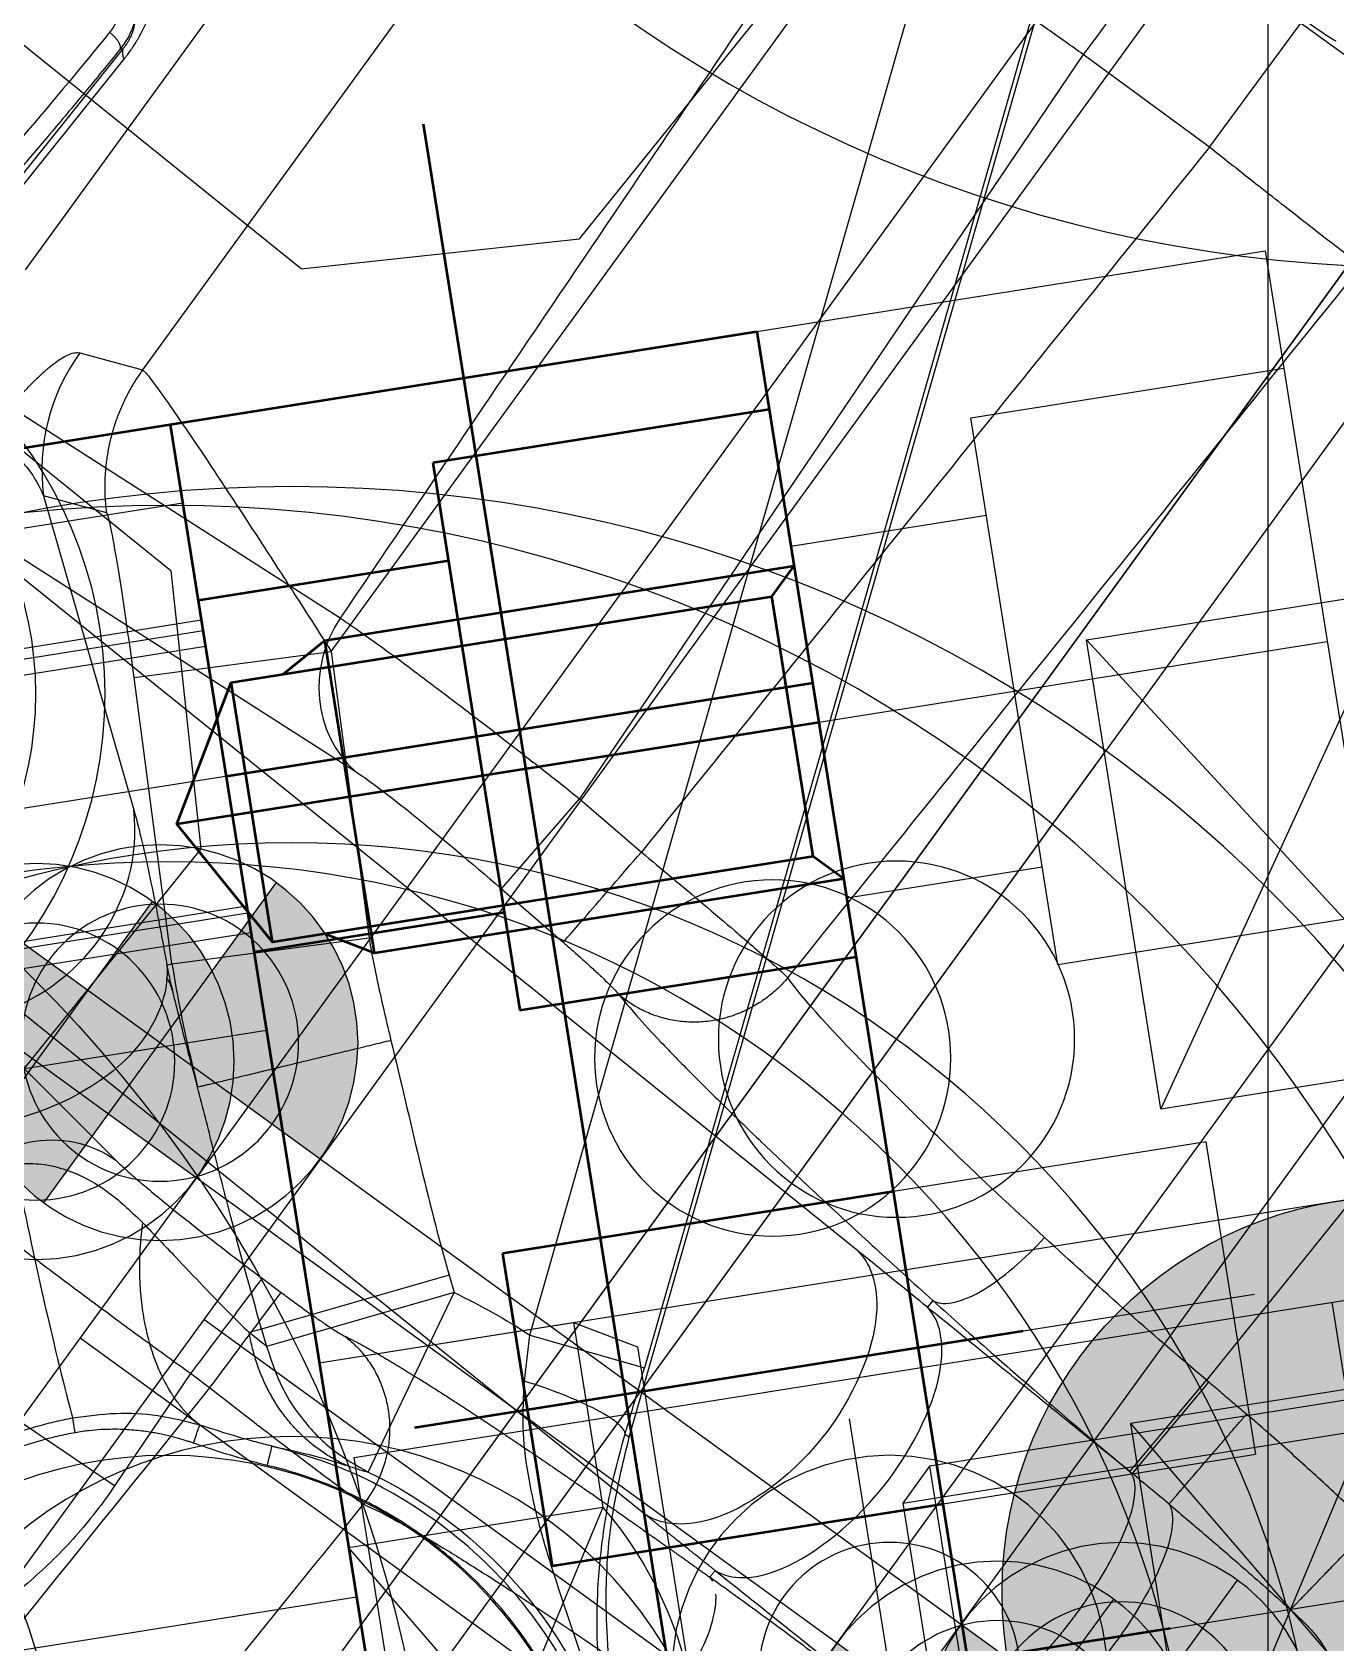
# Model space of a CAD drawing. Header units: millimetres. Extents: x 10462777 to 22643323, y 453826 to 1389191.
# Drawn here: x 11278707.53 to 11278740.46, y 585169.54 to 585210.23 of the extents above; entities that cross this region are included whole.
import ezdxf

# ---------------------------------------------------------------- set-up
doc = ezdxf.new("R2010")
doc.units = ezdxf.units.MM
doc.header["$LTSCALE"] = 200
doc.header["$MEASUREMENT"] = 0
for name, pattern in [('CENTER', [2, 1.25, -0.25, 0.25, -0.25]), ('HIDDEN', [3.75, 2.5, -1.25]), ('PHANTOM', [2.5, 1.25, -0.25, 0.25, -0.25, 0.25, -0.25])]:
    doc.linetypes.add(name, pattern=pattern)
doc.layers.get('0').update_dxf_attribs({"linetype": 'CONTINUOUS'})
for name, color, linetype in [('1', 1, 'CENTER'), ('5', 4, 'CONTINUOUS'), ('CDQ2A50-25DC-A93L', 7, 'CONTINUOUS'), ('CENTER', 1, 'CONTINUOUS'), ('CL', 3, 'CONTINUOUS'), ('DR1431-08-007-000', 7, 'CONTINUOUS'), ('DR1431-08-009-000', 7, 'CONTINUOUS'), ('DR1431-08-010-000', 7, 'CONTINUOUS'), ('DR1433-A-002-023-000', 7, 'CONTINUOUS'), ('DR1501-002-005-002', 7, 'CONTINUOUS'), ('HIDDEN', 7, 'HIDDEN'), ('HL', 2, 'HIDDEN'), ('THIN', 3, 'CONTINUOUS')]:
    doc.layers.add(name, color=color, linetype=linetype)
doc.layers.add('DR1431-08-005-000', color=7, linetype='CONTINUOUS', lineweight=50)
doc.layers.add('LAYOUT', color=8, linetype='CONTINUOUS', lineweight=25)

# ---------------------------------------------------------------- blocks, each defined once
blk = doc.blocks.new('A$C321A0869')
at = {"layer": '1', "color": 155, "linetype": 'Continuous'}
for p, q in [((161.9, 286.122), (175.728, 248.128)), ((176.447, 246.485), (162.021, 286.122)), ((150.657, 285.091), (150.657, 261.085)), ((158.694, 258.125), (158.694, 285.091)), ((172.896, 247.097), (159.067, 285.091)), ((146.772, 281.313), (146.772, 261.384)), ((149.123, 260.498), (150.657, 261.085)), ((155.051, 254.667), (158.694, 258.125)), ((158.694, 258.125), (163.717, 252.833)), ((152.037, 257.627), (150.503, 257.04)), ((150.503, 257.04), (157.009, 251.957)), ((160.074, 249.375), (155.051, 254.667)), ((160.074, 249.375), (163.717, 252.833)), ((159.993, 249.272), (160.074, 249.375)), ((172.896, 247.097), (175.728, 248.128)), ((170.361, 247.124), (167.327, 243.24)), ((170.361, 247.124), (170.721, 246.842)), ((170.721, 246.842), (167.686, 242.959)), ((171.63, 241.898), (170.721, 246.842)), ((167.327, 243.24), (167.126, 242.984)), ((167.327, 243.24), (167.686, 242.959)), ((413.318, 239.37), (422.315, 239.391)), ((414.752, 226.281), (413.318, 239.37)), ((422.508, 239.578), (413.512, 239.556)), ((422.459, 239.626), (422.508, 239.578)), ((165.057, 238.356), (164.788, 238.614)), ((410.507, 206.072), (410.507, 236.687)), ((410.542, 236.65), (411.976, 223.561)), ((401.949, 235.354), (400.532, 222.103)), ((401.949, 206.072), (401.949, 235.354)), ((394.103, 216.965), (393.474, 224.505)), ((437.615, 220.598), (414.992, 218.709)), ((437.789, 216.648), (437.615, 220.598)), ((411.98, 218.817), (411.907, 216.756)), ((411.98, 218.817), (414.992, 218.709)), ((414.992, 218.709), (414.919, 216.648)), ((400.528, 217.358), (400.549, 216.756)), ((397.516, 217.25), (394.103, 216.965)), ((397.537, 216.648), (397.516, 217.25)), ((437.789, 216.648), (441.803, 216.824)), ((410.717, 203.81), (410.5, 203.81)), ((413.488, 197.092), (410.474, 197.15)), ((410.476, 197.225), (413.489, 197.167)), ((413.489, 197.167), (413.488, 197.093)), ((442.569, 197.167), (413.489, 197.167))]:
    blk.add_line(p, q, dxfattribs=at)
at = {"layer": '1', "color": 155, "linetype": 'Continuous', "extrusion": (0, 0, -1)}
for radius, end in [(16.754, 87.079), (11.727, 127.5149)]:
    blk.add_arc((-173.75, 230.365), radius, 79.5826, end, dxfattribs=at)
at = {"layer": '1', "color": 155, "linetype": 'Continuous'}
for centre, major_axis, ratio, start_param, end_param in [((154.146, 260.498), (-1.799, 4.697), 0.998429, 1.205492, 1.963716), ((153.365, 248.498), (-3.097, -3.964), 0.9436, 1.570795, 2.984605), ((422.551, 236.564), (0.007, -3.018), 0.217539, 3.195232, 3.498458), ((414.988, 223.454), (3, 0.329), 0.940037, 1.546497, 2.987638), ((441.856, 216.827), (0.044, -1.009), 0.052289, 4.712976, 6.028614)]:
    blk.add_ellipse(centre, major_axis=major_axis, ratio=ratio, start_param=start_param, end_param=end_param, dxfattribs=at)
for points, degree, knots in [([(150.657, 261.085), (150.686, 261.083), (150.743, 261.079), (150.978, 261.013), (151.377, 260.886), (152.031, 260.66), (153.347, 260.185), (155.116, 259.519), (156.826, 258.858), (157.872, 258.449), (158.404, 258.24), (158.694, 258.125)], 3, [0, 0, 0, 0, 0.077097, 0.154732, 0.233077, 0.351193, 0.475205, 0.73083, 0.86431, 0.92586, 1, 1, 1, 1]), ([(155.051, 254.667), (154.344, 255.412), (153.266, 256.52), (152.277, 257.467), (152.059, 257.636), (152.037, 257.627)], 3, [0, 0, 0, 0, 0.5, 0.75, 1, 1, 1, 1]), ([(149.342, 253.002), (149.261, 253.227), (149.101, 253.672), (148.871, 254.438), (148.696, 255.144), (148.577, 255.961), (148.602, 256.519), (148.668, 256.899), (148.797, 257.136), (149.066, 257.406), (149.464, 257.449), (149.978, 257.322), (150.327, 257.134), (150.503, 257.04)], 3, [0, 0, 0, 0, 0.088282, 0.174016, 0.253238, 0.300152, 0.32023, 0.343686, 0.399767, 0.461906, 0.637167, 0.817571, 1, 1, 1, 1]), ([(163.717, 252.833), (163.762, 252.787), (163.903, 252.646), (164.217, 252.35), (164.806, 251.817), (165.333, 251.361), (165.688, 251.059)], 3, [0, 0, 0, 0, 0.125, 0.25, 0.5, 1, 1, 1, 1]), ([(160.173, 249.024), (160.54, 248.443), (160.705, 247.609), (160.356, 245.634), (159.752, 244.529), (159.038, 243.712)], 3, [0, 0, 0, 0, 0.464674, 0.464674, 1, 1, 1, 1]), ([(160.401, 248.913), (160.396, 248.917), (160.248, 249.046), (160.118, 249.16), (159.993, 249.272)], 3, [0, 0, 0, 0, 0.031387, 1, 1, 1, 1]), ([(160.074, 249.375), (160.381, 249.075), (161.141, 248.333), (161.949, 247.645), (162.43, 247.235)], 3, [0, 0, 0, 0, 0.404814, 1, 1, 1, 1]), ([(162.43, 247.235), (162.108, 247.496), (161.576, 247.927), (160.909, 248.48), (160.556, 248.779), (160.401, 248.913)], 3, [0, 0, 0, 0, 0.438524, 0.722428, 1, 1, 1, 1]), ([(176.317, 246.483), (176.22, 246.757), (176.028, 247.302), (175.828, 247.853), (175.728, 248.128)], 3, [0, 0, 0, 0, 0.5023, 1, 1, 1, 1]), ([(167.327, 243.24), (166.941, 243.544), (166.154, 244.163), (164.931, 245.157), (163.684, 246.189), (162.84, 246.893), (162.43, 247.235)], 3, [0, 0, 0, 0, 0.23103, 0.471256, 0.743564, 1, 1, 1, 1]), ([(173.474, 246.076), (173.377, 246.245), (173.184, 246.582), (172.992, 246.926), (172.896, 247.097)], 3, [0, 0, 0, 0, 0.501718, 1, 1, 1, 1]), ([(176.317, 246.483), (176.24, 246.595), (175.914, 246.637), (174.829, 246.481), (174.106, 246.29), (173.474, 246.076)], 3, [0, 0, 0, 0, 0.5, 0.5, 1, 1, 1, 1]), ([(180.891, 239.666), (180.598, 239.928), (180.042, 240.425), (179.083, 241.476), (178.129, 242.738), (177.272, 244.232), (176.711, 245.422), (176.443, 246.145), (176.317, 246.483)], 3, [0, 0, 0, 0, 0.178685, 0.339713, 0.613182, 0.790097, 0.901881, 1, 1, 1, 1]), ([(181.251, 239.823), (180.876, 240.138), (180.147, 240.751), (179.197, 241.766), (178.211, 243.017), (177.234, 244.563), (176.708, 245.847), (176.447, 246.485)], 3, [0, 0, 0, 0, 0.176679, 0.343462, 0.500349, 0.751437, 1, 1, 1, 1]), ([(180.891, 239.666), (180.201, 240.196), (178.846, 241.235), (177.096, 242.434), (175.793, 243.437), (174.905, 244.228), (174.115, 245.077), (173.684, 245.75), (173.474, 246.076)], 3, [0, 0, 0, 0, 0.271062, 0.532432, 0.660362, 0.776649, 0.891359, 1, 1, 1, 1]), ([(159.841, 242.956), (159.978, 243.067), (160.269, 243.303), (160.775, 243.544), (161.421, 243.73), (162.276, 243.794), (162.946, 243.702), (163.323, 243.65)], 3, [0, 0, 0, 0, 0.125876, 0.26756, 0.431245, 0.679946, 1, 1, 1, 1]), ([(163.323, 243.65), (163.718, 243.578), (164.446, 243.447), (165.49, 243.25), (166.399, 243.089), (166.897, 243.017), (167.126, 242.984)], 3, [0, 0, 0, 0, 0.297791, 0.549146, 0.79288, 1, 1, 1, 1]), ([(159.841, 242.956), (160.523, 242.314), (161.488, 241.438), (163.368, 239.79), (164.226, 239.066), (164.788, 238.614)], 3, [0, 0, 0, 0, 0.5, 0.5, 1, 1, 1, 1]), ([(167.686, 242.959), (167.992, 242.738), (168.566, 242.324), (169.573, 241.954), (170.597, 241.782), (171.294, 241.861), (171.63, 241.898)], 3, [0, 0, 0, 0, 0.265143, 0.497577, 0.757868, 1, 1, 1, 1]), ([(162.328, 231.99), (162.29, 231.676), (162.216, 231.049), (162.204, 230.1), (162.263, 229.155), (162.538, 227.286), (163.317, 225.159), (165.443, 222.044), (169.588, 218.906), (176.905, 218.364), (182.342, 222.005), (184.457, 225.791), (185.525, 229.507), (185.119, 234.553), (181.668, 239.345), (177.913, 241.284), (174.88, 241.93), (172.769, 241.937), (170.732, 241.546), (169.762, 241.182), (169.277, 241)], 3, [0, 0, 0, 0, 0.015776, 0.031543, 0.047309, 0.063075, 0.125873, 0.15798, 0.251061, 0.374968, 0.498875, 0.553833, 0.589053, 0.691361, 0.793668, 0.870126, 0.89669, 0.94831, 0.974178, 1, 1, 1, 1]), ([(169.277, 241), (169.628, 241.154), (170.337, 241.466), (170.845, 241.632), (171.102, 241.716)], 3, [0, 0, 0, 0, 0.49452, 1, 1, 1, 1]), ([(171.102, 241.716), (171.217, 241.754), (171.44, 241.827), (171.568, 241.875), (171.63, 241.898)], 3, [0, 0, 0, 0, 0.517858, 1, 1, 1, 1]), ([(169.277, 241), (169.146, 240.948), (168.874, 240.839), (168.279, 240.62), (167.81, 240.466), (167.487, 240.36)], 3, [0, 0, 0, 0, 0.22205, 0.462996, 1, 1, 1, 1]), ([(422.624, 240.102), (420.36, 240.114), (418.374, 240.171), (416.127, 240.325), (415.529, 240.404), (415.294, 240.491)], 3, [0, 0, 0, 0, 0.589975, 0.589975, 1, 1, 1, 1]), ([(167.487, 240.36), (167.151, 240.226), (166.484, 239.96), (165.57, 239.364), (165.05, 238.865), (164.788, 238.614)], 3, [0, 0, 0, 0, 0.335416, 0.665187, 1, 1, 1, 1]), ([(423.233, 239.779), (423.111, 239.736), (422.859, 239.646), (422.595, 239.633), (422.459, 239.626)], 3, [0, 0, 0, 0, 0.485547, 1, 1, 1, 1]), ([(437.615, 220.598), (437.592, 220.964), (437.545, 221.724), (437.477, 222.887), (437.413, 224.079), (437.362, 225.141), (437.319, 226.137), (437.288, 227.018), (437.272, 227.724), (437.272, 228.034), (437.273, 228.161)], 3, [0, 0, 0, 0, 0.111761, 0.232341, 0.361736, 0.499944, 0.605523, 0.749982, 0.896936, 1, 1, 1, 1]), ([(397.516, 217.25), (397.491, 217.733), (397.438, 218.762), (397.369, 220.345), (397.323, 221.6), (397.292, 222.731), (397.274, 223.611), (397.272, 224.371), (397.28, 224.683), (397.284, 224.823)], 3, [0, 0, 0, 0, 0.147311, 0.313901, 0.49975, 0.578989, 0.749855, 0.888125, 1, 1, 1, 1]), ([(397.284, 224.823), (398.084, 224.872), (398.906, 224.604), (400.113, 223.594), (400.49, 222.857), (400.532, 222.103)], 3, [0, 0, 0, 0, 0.5, 0.5, 1, 1, 1, 1]), ([(441.63, 220.774), (441.576, 220.772), (441.12, 220.752), (439.644, 220.687), (438.632, 220.642), (437.615, 220.598)], 3, [0, 0, 0, 0, 0.5, 0.5, 1, 1, 1, 1]), ([(400.528, 217.358), (400.488, 217.356), (400.146, 217.344), (399.038, 217.304), (398.279, 217.277), (397.516, 217.25)], 3, [0, 0, 0, 0, 0.5, 0.5, 1, 1, 1, 1]), ([(397.537, 216.648), (398.301, 216.675), (399.06, 216.702), (400.167, 216.742), (400.509, 216.754), (400.549, 216.756)], 3, [0, 0, 0, 0, 0.5, 0.5, 1, 1, 1, 1]), ([(397.686, 211.778), (397.68, 211.846), (397.667, 212.006), (397.644, 212.428), (397.622, 212.977), (397.594, 213.832), (397.564, 215.032), (397.546, 216.136), (397.537, 216.648)], 3, [0, 0, 0, 0, 0.106464, 0.2505, 0.399077, 0.500944, 0.768463, 1, 1, 1, 1]), ([(411.907, 216.756), (411.947, 216.754), (412.289, 216.742), (413.396, 216.702), (414.155, 216.675), (414.919, 216.648)], 3, [0, 0, 0, 0, 0.5, 0.5, 1, 1, 1, 1]), ([(414.919, 216.648), (414.914, 216.315), (414.903, 215.615), (414.88, 214.555), (414.857, 213.692), (414.834, 212.976), (414.812, 212.428), (414.789, 212.006), (414.776, 211.846), (414.77, 211.778)], 3, [0, 0, 0, 0, 0.150487, 0.317086, 0.49978, 0.601493, 0.749908, 0.893695, 1, 1, 1, 1]), ([(437.871, 211.778), (437.867, 211.861), (437.859, 212.049), (437.844, 212.616), (437.825, 213.614), (437.804, 215.042), (437.794, 216.145), (437.789, 216.648)], 3, [0, 0, 0, 0, 0.126899, 0.286306, 0.500624, 0.772475, 1, 1, 1, 1]), ([(400.698, 214.807), (400.827, 214.268), (401.03, 212.748), (401.167, 211.517), (401.302, 210.087), (401.435, 208.475), (401.571, 206.581), (401.642, 205.453), (401.644, 205.421)], 2, [0, 0, 0, 0.278702, 0.418053, 0.557404, 0.696755, 0.836106, 0.995364, 1, 1, 1]), ([(397.686, 211.778), (397.725, 211.64), (397.81, 211.29), (397.942, 210.565), (398.081, 209.62), (398.22, 208.494), (398.357, 207.204), (398.489, 205.767), (398.613, 204.231), (398.691, 203.15), (398.727, 202.613)], 3, [0, 0, 0, 0, 0.115247, 0.242292, 0.369963, 0.497456, 0.624523, 0.751811, 0.879371, 1, 1, 1, 1]), ([(413.729, 202.613), (413.879, 204.84), (414.053, 206.855), (414.414, 210.027), (414.599, 211.181), (414.77, 211.778)], 3, [0, 0, 0, 0, 0.5, 0.5, 1, 1, 1, 1]), ([(410.507, 206.072), (410.462, 205.671), (410.228, 205.158), (408.823, 204.205), (407.569, 203.81), (404.886, 203.81), (403.632, 204.206), (402.228, 205.158), (401.994, 205.671), (401.949, 206.072)], 3, [0, 0, 0, 0, 0.25, 0.25, 0.5, 0.5, 0.75, 0.75, 1, 1, 1, 1]), ([(410.5, 203.81), (410.502, 204.143), (410.506, 204.912), (410.506, 205.652), (410.507, 206.072)], 3, [0, 0, 0, 0, 0.432935, 1, 1, 1, 1]), ([(401.98, 197.225), (401.967, 197.811), (401.942, 198.966), (401.886, 200.658), (401.82, 202.276), (401.765, 203.303), (401.739, 203.81)], 3, [0, 0, 0, 0, 0.26076, 0.514336, 0.76076, 1, 1, 1, 1]), ([(401.956, 203.81), (402.001, 203.459), (402.234, 203.01), (403.636, 202.177), (404.889, 201.831), (407.567, 201.831), (408.82, 202.177), (410.222, 203.01), (410.455, 203.459), (410.5, 203.81)], 3, [0, 0, 0, 0, 0.25, 0.25, 0.5, 0.5, 0.75, 0.75, 1, 1, 1, 1]), ([(401.956, 203.81), (401.96, 203.117), (401.967, 201.679), (401.976, 199.477), (401.98, 197.963), (401.981, 197.221)], 3, [0, 0, 0, 0, 0.332217, 0.675766, 1, 1, 1, 1]), ([(410.474, 197.221), (410.477, 198.011), (410.481, 199.559), (410.489, 201.76), (410.496, 203.136), (410.5, 203.81)], 3, [0, 0, 0, 0, 0.347445, 0.680797, 1, 1, 1, 1]), ([(410.717, 203.81), (410.7, 203.481), (410.665, 202.832), (410.623, 201.93), (410.589, 201.121), (410.551, 200.103), (410.518, 199.06), (410.491, 197.999), (410.481, 197.48), (410.476, 197.225)], 3, [0, 0, 0, 0, 0.155836, 0.307398, 0.418147, 0.526375, 0.769316, 0.886196, 1, 1, 1, 1]), ([(410.717, 203.81), (410.743, 203.553), (411.061, 203.247), (412.233, 202.785), (413.04, 202.646), (413.729, 202.613)], 3, [0, 0, 0, 0, 0.5, 0.5, 1, 1, 1, 1]), ([(398.727, 202.613), (399.416, 202.646), (400.223, 202.785), (401.116, 203.137), (401.349, 203.279), (401.506, 203.423)], 3, [0, 0, 0, 0, 0.656412, 0.656412, 1, 1, 1, 1]), ([(401.981, 197.221), (402.005, 197.091), (402.151, 196.874), (402.634, 196.588), (403.191, 196.379), (403.881, 196.209), (404.654, 196.088), (405.321, 196.031), (405.847, 196.01), (406.228, 196.005), (406.609, 196.01), (407.135, 196.031), (407.803, 196.088), (408.575, 196.209), (409.265, 196.379), (409.822, 196.588), (410.305, 196.874), (410.45, 197.091), (410.474, 197.221), (410.474, 197.221)], 3, [0, 0, 0, 0, 0.108465, 0.17372, 0.238976, 0.304231, 0.369487, 0.434742, 0.46737, 0.499997, 0.532625, 0.565253, 0.630508, 0.695763, 0.761019, 0.826274, 0.89153, 0.999995, 1, 1, 1, 1]), ([(410.476, 197.225), (410.476, 197.217), (410.475, 197.2), (410.475, 197.175), (410.474, 197.158), (410.474, 197.15)], 3, [0, 0, 0, 0, 0.332845, 0.666423, 1, 1, 1, 1]), ([(410.455, 195.937), (410.343, 195.623), (409.839, 195.324), (408.296, 194.902), (407.264, 194.782), (405.192, 194.782), (404.16, 194.902), (402.617, 195.324), (402.113, 195.623), (402.001, 195.937)], 3, [0, 0, 0, 0, 0.25, 0.25, 0.5, 0.5, 0.75, 0.75, 1, 1, 1, 1]), ([(410.455, 195.937), (410.447, 195.58), (410.427, 194.76), (410.381, 193.43), (410.334, 192.433), (410.304, 191.899), (410.303, 191.875)], 3, [0, 0, 0, 0, 0.263693, 0.604709, 0.982428, 1, 1, 1, 1]), ([(410.303, 191.875), (410.298, 191.794), (410.286, 191.612), (410.259, 191.339), (410.218, 191.066), (410.165, 190.817), (410.097, 190.598), (410.013, 190.415), (409.913, 190.272), (409.796, 190.172), (409.671, 190.12), (409.582, 190.112), (409.541, 190.113)], 3, [0, 0, 0, 0, 0.081789, 0.183685, 0.285414, 0.387121, 0.489471, 0.592749, 0.697109, 0.802958, 0.910635, 1, 1, 1, 1])]:
    blk.add_open_spline(points, degree=degree, knots=knots, dxfattribs=at)
for points, weights in [([(150.657, 261.085), (150.659, 259.75), (151.165, 258.548), (152.037, 257.627)], [1.00000040806, 1.00017010855, 1.05327027137, 1.15930089651]), ([(165.688, 251.059), (163.855, 248.908), (162.526, 247.347), (162.43, 247.235)], [1.15917933791, 0.946940034672, 0.946940220698, 1.15917989599]), ([(167.487, 240.36), (165.974, 240.395), (164.384, 241.655), (163.323, 243.65)], [1.10190920764, 0.9633428553, 0.966083415594, 1.11013088852]), ([(171.102, 241.716), (169.667, 241.409), (168.242, 241.886), (167.126, 242.984)], [1.02241688204, 0.974119878274, 1.00386452305, 1.11165081637]), ([(422.459, 239.626), (422.552, 239.641), (422.618, 239.833), (422.624, 240.102)], [1.13767916336, 0.947972612677, 0.954311933208, 1.15669712495]), ([(400.698, 214.807), (400.736, 213.067), (399.481, 211.804), (397.686, 211.778)], [1.17683022819, 0.941056623078, 0.941056590602, 1.17683013077]), ([(414.77, 211.778), (412.975, 211.804), (411.72, 213.067), (411.758, 214.807)], [1.17683013248, 0.941056590107, 0.941056622505, 1.17683022968]), ([(410.455, 195.937), (410.621, 195.932), (411.823, 195.892), (413.455, 195.838)], [1.1591709259, 0.954689924205, 0.947225807743, 1.13677857652]), ([(410.303, 191.875), (410.678, 191.841), (411.782, 191.741), (413.196, 191.613)], [1.14770649688, 0.975302150135, 0.953821727208, 1.0832652281])]:
    blk.add_rational_spline(points, weights, degree=3, dxfattribs=at)
for points, degree in [([(148.633, 250.991), (148.615, 251.23), (148.581, 251.7), (148.538, 252.381), (148.502, 253.041), (148.472, 253.68), (148.449, 254.298), (148.432, 254.89), (148.423, 255.45), (148.419, 255.957), (148.421, 256.408), (148.428, 256.837), (148.44, 257.269), (148.459, 257.706), (148.484, 258.125), (148.517, 258.517), (148.556, 258.878), (148.601, 259.206), (148.653, 259.5), (148.712, 259.762), (148.778, 259.988), (148.851, 260.179), (148.932, 260.33), (149.022, 260.441), (149.089, 260.484), (149.123, 260.498)], 3), ([(157.009, 251.957), (157.169, 251.831), (157.537, 251.529), (158.223, 250.927), (159.042, 250.175), (159.663, 249.588), (159.993, 249.272)], 3), ([(165.688, 251.059), (167.278, 249.705), (168.778, 248.36), (170.361, 247.124)], 3), ([(159.993, 249.272), (160.057, 249.196), (160.118, 249.113), (160.173, 249.024)], 3), ([(160.511, 248.814), (160.31, 248.97), (160.17, 249.016)], 2), ([(176.317, 246.483), (176.447, 246.485)], 1), ([(167.686, 242.959), (167.567, 242.96), (167.373, 242.972), (167.126, 242.984)], 3), ([(162.825, 231.917), (162.751, 231.398), (162.678, 230.361), (162.79, 228.79), (163.123, 227.258), (163.67, 225.785), (164.419, 224.405), (165.356, 223.145), (166.462, 222.03), (167.715, 221.083), (169.089, 220.322), (170.556, 219.764), (172.088, 219.418), (173.654, 219.293), (175.221, 219.391), (176.759, 219.71), (178.236, 220.242), (179.623, 220.979), (180.892, 221.904), (182.017, 223), (182.976, 224.243), (183.749, 225.61), (184.321, 227.072), (184.68, 228.601), (184.82, 230.165), (184.737, 231.733), (184.433, 233.274), (183.914, 234.756), (183.19, 236.15), (182.277, 237.427), (181.192, 238.563), (179.957, 239.533), (178.598, 240.319), (177.141, 240.905), (175.616, 241.278), (174.052, 241.432), (172.485, 241.364), (170.938, 241.073), (169.952, 240.739), (169.468, 240.535)], 3), ([(169.468, 240.535), (169.38, 240.75), (169.281, 240.992), (169.277, 241)], 3), ([(169.468, 240.535), (169.295, 240.465), (168.928, 240.324), (168.314, 240.11), (167.863, 239.967), (167.626, 239.896)], 3), ([(167.626, 239.896), (167.568, 240.09), (167.502, 240.308), (167.487, 240.36)], 3), ([(422.459, 239.626), (421.971, 239.629), (421.024, 239.637), (419.67, 239.661), (418.439, 239.696), (417.359, 239.741), (416.442, 239.795), (415.694, 239.858), (415.144, 239.928), (414.81, 240.001), (414.673, 240.072), (414.682, 240.114), (414.703, 240.134)], 3), ([(422.315, 239.391), (422.413, 239.392), (422.608, 239.399), (422.892, 239.428), (423.178, 239.478), (423.475, 239.552), (423.774, 239.652), (424.067, 239.776), (424.349, 239.925), (424.529, 240.039), (424.617, 240.1)], 3), ([(423.183, 240.214), (423.095, 240.177), (422.914, 240.121), (422.722, 240.101), (422.624, 240.102)], 3), ([(167.626, 239.896), (167.599, 239.888), (167.54, 239.87), (167.444, 239.839), (167.34, 239.803), (167.227, 239.762), (167.105, 239.715), (166.975, 239.662), (166.836, 239.601), (166.687, 239.532), (166.526, 239.451), (166.355, 239.359), (166.172, 239.251), (165.975, 239.126), (165.766, 238.98), (165.544, 238.808), (165.308, 238.606), (165.141, 238.444), (165.057, 238.356)], 3), ([(423.233, 239.779), (423.216, 239.767), (423.179, 239.745), (423.122, 239.713), (423.062, 239.684), (422.998, 239.657), (422.928, 239.633), (422.852, 239.613), (422.769, 239.596), (422.684, 239.584), (422.598, 239.578), (422.538, 239.577), (422.508, 239.578)], 3), ([(164.788, 238.614), (164.732, 238.556), (164.623, 238.438), (164.462, 238.256), (164.305, 238.069), (164.151, 237.878), (164.001, 237.682), (163.856, 237.481), (163.714, 237.276), (163.623, 237.136), (163.577, 237.065)], 3), ([(165.057, 238.356), (165.003, 238.3), (164.897, 238.187), (164.742, 238.013), (164.591, 237.833), (164.443, 237.649), (164.299, 237.461), (164.159, 237.268), (164.024, 237.07), (163.936, 236.935), (163.893, 236.866)], 3), ([(437.273, 228.161), (429.766, 227.534), (422.259, 226.908), (414.752, 226.281)], 3), ([(414.752, 226.281), (414.765, 226.157), (414.789, 225.864), (414.825, 225.291), (414.859, 224.597), (414.89, 223.794), (414.919, 222.896), (414.944, 221.92), (414.965, 220.884), (414.981, 219.807), (414.989, 219.075), (414.992, 218.709)], 3), ([(394.103, 216.965), (393.567, 216.921), (392.499, 216.901), (390.908, 217.08), (389.353, 217.465), (387.852, 218.051), (386.425, 218.834), (385.094, 219.807), (383.88, 220.96), (382.802, 222.283), (382.193, 223.264), (381.915, 223.781)], 3), ([(411.976, 223.561), (412.014, 223.213), (412.057, 221.902), (412.017, 219.845), (411.98, 218.817)], 3), ([(400.532, 222.103), (400.522, 222.014), (400.506, 221.802), (400.487, 221.377), (400.475, 220.86), (400.471, 220.261), (400.474, 219.594), (400.485, 218.877), (400.502, 218.122), (400.518, 217.614), (400.528, 217.358)], 3), ([(397.537, 216.648), (392.915, 216.648), (388.292, 216.648), (383.669, 216.648)], 3), ([(400.549, 216.756), (400.554, 216.629), (400.564, 216.38), (400.583, 216.012), (400.604, 215.673), (400.627, 215.371), (400.651, 215.119), (400.675, 214.924), (400.69, 214.839), (400.698, 214.807)], 3), ([(411.907, 216.756), (411.902, 216.629), (411.892, 216.38), (411.873, 216.012), (411.852, 215.673), (411.829, 215.371), (411.805, 215.119), (411.781, 214.924), (411.766, 214.839), (411.758, 214.807)], 3), ([(437.789, 216.648), (430.165, 216.648), (422.542, 216.648), (414.919, 216.648)], 3), ([(411.758, 214.807), (411.715, 214.628), (411.629, 214.191), (411.494, 213.291), (411.357, 212.167), (411.221, 210.833), (411.087, 209.309), (410.957, 207.616), (410.832, 205.773), (410.755, 204.477), (410.717, 203.81)], 3), ([(385.195, 211.778), (389.359, 211.778), (393.522, 211.778), (397.686, 211.778)], 3), ([(414.77, 211.778), (422.47, 211.778), (430.171, 211.778), (437.871, 211.778)], 3), ([(401.956, 203.81), (401.949, 204.965), (401.949, 206.072)], 2), ([(401.644, 205.421), (401.692, 204.635), (401.739, 203.81)], 2), ([(401.706, 203.687), (401.724, 203.729), (401.735, 203.77), (401.739, 203.81)], 3), ([(401.739, 203.81), (401.956, 203.81)], 1), ([(413.489, 197.167), (413.532, 199.025), (413.613, 200.883), (413.729, 202.613)], 3), ([(410.455, 195.937), (410.463, 196.342), (410.469, 196.746), (410.474, 197.15)], 3), ([(410.474, 197.15), (410.474, 197.174), (410.474, 197.197), (410.474, 197.221)], 3), ([(413.488, 197.093), (413.485, 196.951), (413.479, 196.67), (413.468, 196.252), (413.459, 195.976), (413.455, 195.838)], 3), ([(413.196, 191.613), (413.237, 192.063), (413.311, 192.977), (413.397, 194.381), (413.438, 195.348), (413.455, 195.838)], 3)]:
    blk.add_open_spline(points, degree=degree, dxfattribs=at)
blk = doc.blocks.new('A$C3D036A4C')
at = {"layer": 'DR1501-002-005-002'}
h = blk.add_hatch(color=256, dxfattribs=at)
h.dxf.hatch_style = 1
h.paths.add_polyline_path([(20, 65), (20, 63.5, -0.414214), (23.5, 60), (25, 60, 0.414214)])
h.paths.add_polyline_path([(20, 63.5), (20, 60), (23.5, 60, 0.414214)], flags=17)
h.paths.add_polyline_path([(20, 60), (16.5, 60, 0.414214), (20, 56.5)], flags=17)
h.paths.add_polyline_path([(16.5, 60), (15, 60, 0.414214), (20, 55), (20, 56.5, -0.414214)])
h = blk.add_hatch(color=256, dxfattribs=at)
h.dxf.hatch_style = 1
h.paths.add_polyline_path([(20, 35), (20, 33.5, -0.414214), (23.5, 30), (25, 30, 0.414214)])
h.paths.add_polyline_path([(20, 33.5), (20, 30), (23.5, 30, 0.414214)], flags=17)
h.paths.add_polyline_path([(20, 30), (16.5, 30, 0.414214), (20, 26.5)], flags=17)
h.paths.add_polyline_path([(16.5, 30), (15, 30, 0.414214), (20, 25), (20, 26.5, -0.414214)])
at = {"layer": 'CL'}
for p, q in [((20, 8.5), (20, 81.5)), ((15, 60), (25, 60)), ((0, 45), (100, 45)), ((15, 30), (25, 30))]:
    blk.add_line(p, q, dxfattribs=at)
at = {"layer": 'DR1501-002-005-002'}
for p, q in [((0, 5), (0, 85)), ((60, 26), (60, 64)), ((5, 0), (0, 5)), ((5, 0), (95, 0))]:
    blk.add_line(p, q, dxfattribs=at)
for centre in [(20, 60), (20, 30)]:
    blk.add_circle(centre, 3.5, dxfattribs=at)
at = {"layer": 'HL'}
for centre in [(20, 60), (20, 30)]:
    blk.add_circle(centre, 5, dxfattribs=at)
blk = doc.blocks.new('A$C148D47CC')
at = {"layer": 'CL'}
blk.add_line((0, 10), (175, 10), dxfattribs=at)
at = {"layer": 'DR1501-002-005-002'}
for p, q in [((0, 20), (175, 20)), ((20, 0), (20, 20)), ((0, 0), (175, 0))]:
    blk.add_line(p, q, dxfattribs=at)
blk = doc.blocks.new('A$C46232C3D')
at = {"layer": 'CENTER'}
for p, q in [((3.5, 7.5), (2.35, 7.5)), ((41.5, 7.5), (42.65, 7.5))]:
    blk.add_line(p, q, dxfattribs=at)
at = {"layer": 'CL'}
for p, q in [((22.5, 15), (22.5, 0)), ((0, 7.5), (45, 7.5))]:
    blk.add_line(p, q, dxfattribs=at)
at = {"layer": 'DR1501-002-005-002'}
for p, q in [((0.5, 15), (0, 14.5)), ((2.35, 15), (0.5, 15)), ((0.5, 15), (0.5, 0)), ((2.35, 0), (2.35, 15)), ((3.5, 14.65), (2.35, 14.65)), ((41.5, 15), (3.5, 15)), ((3.5, 15), (3.5, 0)), ((3.5, 15), (3.5, 0)), ((41.5, 15), (41.5, 0)), ((41.5, 15), (41.5, 0)), ((41.5, 14.65), (42.65, 14.65)), ((44.5, 15), (42.65, 15)), ((42.65, 0), (42.65, 15)), ((45, 14.5), (44.5, 15)), ((44.5, 0), (44.5, 15)), ((0, 14.5), (0, 0.5)), ((45, 0.5), (45, 14.5)), ((0, 0.5), (0.5, 0)), ((44.5, 0), (45, 0.5)), ((3.5, 0.35), (2.35, 0.35)), ((41.5, 0.35), (42.65, 0.35)), ((0.5, 0), (2.35, 0)), ((3.5, 0), (41.5, 0)), ((42.65, 0), (44.5, 0))]:
    blk.add_line(p, q, dxfattribs=at)
blk = doc.blocks.new('A$C1D410D33')
at = {"layer": 'DR1501-002-005-002', "rotation": 90}
blk.add_blockref('A$C46232C3D', (16.75, 0), dxfattribs=at)
blk = doc.blocks.new('A$C4F800965')
at = {"layer": 'CL'}
blk.add_line((0, 35), (70, 35), dxfattribs=at)
blk.add_circle((35, 35), 26, dxfattribs=at)
at = {"layer": 'DR1501-002-005-002'}
for centre, radius in [((35, 35), 35), ((61, 35), 4.5)]:
    blk.add_circle(centre, radius, dxfattribs=at)
at = {"layer": 'HL'}
blk.add_circle((35, 35), 11, dxfattribs=at)
blk = doc.blocks.new('A$C59BF75ED')
at = {"layer": 'CL'}
blk.add_line((30, 45), (230, 45), dxfattribs=at)
at = {"layer": 'DR1501-002-005-002'}
for radius in [10.75, 9]:
    blk.add_circle((50, 15), radius, dxfattribs=at)
for name, p in [('A$C3D036A4C', (30, 0)), ('A$C4F800965', (0, 10)), ('A$C1D410D33', (105.75, 22.5)), ('A$C148D47CC', (25, 35))]:
    blk.add_blockref(name, p, dxfattribs=at)
blk = doc.blocks.new('A$C01323151')
at = {"layer": 'DR1501-002-005-002', "xscale": -1, "rotation": 270}
blk.add_blockref('A$C59BF75ED', (160.15, 152.367), dxfattribs=at)
at = {"layer": 'DR1501-002-005-002', "rotation": 90.00000000000004}
blk.add_blockref('A$C59BF75ED', (444.4, 152.367), dxfattribs=at)
blk = doc.blocks.new('A$C6B1410A9')
at = {"layer": 'DR1501-002-005-002', "xscale": -1, "rotation": 270}
for p in [(145.06, 152.004), (435.06, 152.004)]:
    blk.add_blockref('A$C59BF75ED', p, dxfattribs=at)
at = {"layer": 'DR1501-002-005-002', "rotation": 90.00000000000004}
blk.add_blockref('A$C59BF75ED', (414.4, 149.992), dxfattribs=at)
blk = doc.blocks.new('스톱퍼자리2-P')
at = {"layer": '5', "ltscale": 0.5}
for p, q in [((-2795.316, -13085.125), (-2783.316, -13077.125)), ((-2795.316, -13077.125), (-2783.316, -13085.125))]:
    blk.add_line(p, q, dxfattribs=at)
at = {"layer": 'DR1433-A-002-023-000', "ltscale": 0.5}
for p, q in [((-2795.316, -13077.125), (-2795.316, -13085.125)), ((-2783.316, -13077.125), (-2795.316, -13077.125)), ((-2783.316, -13077.125), (-2783.316, -13085.125))]:
    blk.add_line(p, q, dxfattribs=at)
blk = doc.blocks.new('CDQ2A50-25-S')
at = {"layer": 'CDQ2A50-25DC-A93L', "ltscale": 10}
for p, q in [((-32, 65.5), (-32, 0)), ((-28.723, 0), (-28.723, 65.5)), ((-21.5, 0), (-21.5, 65.5)), ((-18.5, 0), (-18.5, 65.5)), ((-4, 0), (-4, 65.5)), ((-32, 0), (32, 0)), ((-10, 0), (-10, -26.5)), ((-5.268, -26.5), (-5.268, -20)), ((-5.268, -20), (5.268, -20))]:
    blk.add_line(p, q, dxfattribs=at)
at = {"layer": 'CDQ2A50-25DC-A93L', "color": 6, "ltscale": 10}
for p, q in [((-10, 0), (-10, -6.5)), ((-5.268, -6.5), (-5.268, 0)), ((-5.268, 0), (5.268, 0)), ((-10, -6.5), (-9.134, -8)), ((-10, -6.5), (-5.268, -6.5)), ((-9.134, -8), (9.134, -8))]:
    blk.add_line(p, q, dxfattribs=at)
blk.add_arc((0, 2), 10, 238.2117, 301.7883, dxfattribs=at)
at = {"layer": 'CENTER', "ltscale": 10}
blk.add_line((-25, -3), (-25, 68.5), dxfattribs=at)
at = {"layer": 'HIDDEN', "ltscale": 10}
for p, q in [((-28.323, 0), (-28.323, 65.5)), ((-21.677, 0), (-21.677, 65.5)), ((-29, 14), (-29, 0)), ((-21, 0), (-21, 14))]:
    blk.add_line(p, q, dxfattribs=at)
at = {"layer": 'THIN', "color": 6, "ltscale": 10}
for p, q in [((-5.268, -6.5), (5.268, 0)), ((-5.268, 0), (5.268, -6.5))]:
    blk.add_line(p, q, dxfattribs=at)
at = {"layer": 'THIN', "ltscale": 10}
for p, q in [((-5.268, -26.5), (5.268, -20)), ((-5.268, -20), (5.268, -26.5))]:
    blk.add_line(p, q, dxfattribs=at)
blk = doc.blocks.new('A$C7C8F32CC')
at = {"layer": 'DR1431-08-005-000', "ltscale": 10}
blk.add_line((6.5, 159, 41.999), (6.5, 102, 41.999), dxfattribs=at)
at = {"layer": 'DR1431-08-005-000', "color": 1, "linetype": 'CENTER', "ltscale": 0.5}
for p, q in [((40.5, 81.825, 41.999), (40.5, 107.175, 41.999)), ((15.5, 87, 41.999), (15.5, 102, 41.999)), ((32.5, 84.325, 41.999), (32.5, 99.88, 41.999)), ((0, 94.5, 41.999), (81, 94.5, 41.999))]:
    blk.add_line(p, q, dxfattribs=at)
at = {"layer": 'DR1431-08-005-000', "color": 1, "ltscale": 0.5}
blk.add_line((16.5, 87, 41.999), (16.5, 103.419, 41.999), dxfattribs=at)
at = {"layer": 'DR1431-08-005-000', "ltscale": 0.5}
for p, q in [((6.5, 102, 41.999), (74.5, 102, 41.999)), ((6.5, 102, 41.999), (74.5, 102, 41.999)), ((6.5, 102, 41.999), (6.5, 87, 41.999)), ((19.823, 101.5, 41.999), (13.177, 101.5, 41.999)), ((20.5, 99, 41.999), (12.5, 99, 41.999)), ((6.5, 87, 41.999), (74.5, 87, 41.999))]:
    blk.add_line(p, q, dxfattribs=at)
at = {"layer": 'DR1431-08-005-000', "color": 2, "linetype": 'HIDDEN', "ltscale": 0.5}
for p, q in [((11, 95.6, 41.999), (11, 102, 41.999)), ((20, 95.6, 41.999), (20, 102, 41.999)), ((28.5, 87, 41.999), (28.5, 97, 41.999)), ((28.5, 97, 41.999), (36.5, 97, 41.999)), ((36.5, 87, 41.999), (36.5, 97, 41.999))]:
    blk.add_line(p, q, dxfattribs=at)
at = {"layer": 'DR1431-08-005-000', "ltscale": 0.5, "elevation": 41.999}
for points in [[(19.823, 87.677), (19.823, 101.5), (16.5, 103.419), (13.177, 101.5), (13.177, 87.677)], [(20.5, 87), (19.823, 87.677), (13.177, 87.677), (12.5, 87)]]:
    blk.add_lwpolyline(points, dxfattribs=at)
at = {"layer": 'DR1431-08-005-000', "color": 3, "ltscale": 0.5, "elevation": 41.999}
for points in [[(13.177, 100.172), (12.5, 99), (12.5, 87)], [(20.5, 87), (20.5, 99), (19.823, 100.172)]]:
    blk.add_lwpolyline(points, dxfattribs=at)
at = {"layer": 'DR1431-08-005-000', "color": 2, "linetype": 'HIDDEN', "ltscale": 0.5, "elevation": 41.999}
blk.add_lwpolyline([(8.5, 87), (8.5, 95.6), (22.5, 95.6), (22.5, 87)], dxfattribs=at)
at = {"layer": 'DR1431-08-007-000', "ltscale": 10}
for p, q in [((33, 101.5, 41.999), (33, 0, 41.999)), ((48, 101.5, 41.999), (33, 101.5, 41.999)), ((33, 76.5, 41.999), (48, 76.5, 41.999))]:
    blk.add_line(p, q, dxfattribs=at)
at = {"layer": 'DR1431-08-007-000', "color": 1, "linetype": 'CENTER', "ltscale": 0.5}
for p, q in [((40.5, 95.5, 41.999), (40.5, 82.5, 41.999)), ((34, 89, 41.999), (47, 89, 41.999))]:
    blk.add_line(p, q, dxfattribs=at)
at = {"layer": 'DR1431-08-007-000', "color": 2, "linetype": 'HIDDEN', "ltscale": 0.5}
blk.add_circle((40.5, 89, 41.999), 5.5, dxfattribs=at)
at = {"layer": 'DR1431-08-007-000', "ltscale": 10}
blk.add_circle((40.5, 89, 41.999), 3.3, dxfattribs=at)
at = {"layer": 'DR1431-08-009-000', "color": 1, "linetype": 'CENTER'}
blk.add_line((40.5, 88.918, 41.999), (40.5, 28.106, 41.999), dxfattribs=at)
at = {"layer": 'DR1431-08-009-000'}
for p, q in [((35.5, 87.188, 41.999), (36.312, 88, 41.999)), ((36.312, 88, 41.999), (44.688, 88, 41.999)), ((35.5, 75, 41.999), (35.5, 87.188, 41.999)), ((35.5, 87.188, 41.999), (45.5, 87.188, 41.999))]:
    blk.add_line(p, q, dxfattribs=at)
at = {"layer": 'DR1431-08-009-000', "color": 3}
blk.add_line((36.312, 88, 41.999), (36.312, 75, 41.999), dxfattribs=at)
at = {"layer": 'DR1431-08-010-000', "color": 1, "ltscale": 10}
for p, q in [((32.5, 78.4, 41.999), (32.5, 87.6, 41.999)), ((16.5, 74, 41.999), (16.5, 87, 41.999))]:
    blk.add_line(p, q, dxfattribs=at)
at = {"layer": 'DR1431-08-010-000', "ltscale": 10}
for p, q in [((6.5, 87, 41.999), (6.5, 74, 41.999)), ((6.5, 87, 41.999), (74.5, 87, 41.999)), ((6.5, 74, 41.999), (33, 74, 41.999))]:
    blk.add_line(p, q, dxfattribs=at)
at = {"layer": 'DR1431-08-010-000', "color": 2, "linetype": 'HIDDEN', "ltscale": 0.5}
for p, q in [((12, 82, 41.999), (12, 87, 41.999)), ((21, 82, 41.999), (21, 87, 41.999)), ((28.5, 79, 41.999), (28.5, 87, 41.999)), ((36.5, 79, 41.999), (36.5, 87, 41.999)), ((36.5, 79, 41.999), (28.5, 79, 41.999))]:
    blk.add_line(p, q, dxfattribs=at)
at = {"layer": 'DR1431-08-010-000', "color": 2, "linetype": 'HIDDEN', "ltscale": 0.5, "elevation": 41.999}
blk.add_lwpolyline([(23.5, 74), (23.5, 82), (9.5, 82), (9.5, 74)], dxfattribs=at)
at = {"layer": 'DR1433-A-002-023-000'}
blk.add_blockref('CDQ2A50-25-S', (40.5, 102, 41.999), dxfattribs=at)
blk = doc.blocks.new('A$C5CB33DE0')
at = {"layer": 'DR1501-002-005-002'}
h = blk.add_hatch(color=256, dxfattribs=at)
h.dxf.hatch_style = 1
h.paths.add_polyline_path([(50.5, 94.5, 1), (30.5, 94.5, 1)])
blk.add_circle((40.5, 94.5, 41.999), 10, dxfattribs=at)
blk.add_circle((40.5, 94.5, 41.999), 10, dxfattribs=at)
at = {"layer": 'DR1433-A-002-023-000', "ltscale": 0.5, "xscale": -1, "rotation": 180}
blk.add_blockref('A$C7C8F32CC', (0, 170.5), dxfattribs=at)
at = {"layer": 'DR1433-A-002-023-000', "xscale": -1, "rotation": 180}
blk.add_blockref('스톱퍼자리2-P', (2810.816, -12986.625, 41.999), dxfattribs=at)
blk = doc.blocks.new('A$C256B494F')
at = {"layer": 'DR1501-002-005-002'}
for name, p, rotation in [('A$C5CB33DE0', (186.894, 170.537, -52.027), 314.9999999999999), ('A$C59BF75ED', (230, 264.787, -10.028), 180)]:
    blk.add_blockref(name, p, dxfattribs=dict(at, rotation=rotation))
blk = doc.blocks.new('A$C1F8A417F')
at = {"ltscale": 10}
for name, p in [('A$C256B494F', (1576.882, 789.024, 10.028)), ('A$C6B1410A9', (1650.716, 788.607)), ('A$C01323151', (1633.375, 786.022))]:
    blk.add_blockref(name, p, dxfattribs=at)
at = {"layer": 'DR1501-002-005-002'}
blk.add_blockref('A$C321A0869', (1664.775, 743.024), dxfattribs=at)
blk = doc.blocks.new('A$C7DA30AB0')
at = {"layer": 'LAYOUT', "color": 6, "linetype": 'PHANTOM'}
blk.add_circle((3030.448, 3025.987, 0), 2693.021, dxfattribs=at)
blk = doc.blocks.new('A$C6F7E1649')
at = {"color": 0, "linetype": 'Continuous', "lineweight": -3, "ltscale": 10}
blk.add_line((600, 635, 0), (1320, 635, 0), dxfattribs=at)

msp = doc.modelspace()

# ---------------------------------------------------------------- block references
at = {"ltscale": 10, "rotation": 324.019764306913}
msp.add_blockref('A$C1F8A417F', (11276651.31599, 585455.73383, 0), dxfattribs=at)

# ---------------------------------------------------------------- next in the draw order: block references
at = {"ltscale": 10, "rotation": 51.1429793073033}
msp.add_blockref('A$C1F8A417F', (11278165.47006, 582967.95012, 0), dxfattribs=at)

# ---------------------------------------------------------------- next in the draw order: block references
at = {"ltscale": 10}
msp.add_blockref('A$C7DA30AB0', (11276684.40366, 580408.4363, 0), dxfattribs=at)

# ---------------------------------------------------------------- next in the draw order: block references
at = {"ltscale": 10, "rotation": 270}
msp.add_blockref('A$C6F7E1649', (11278103.73988, 586135.42309, 0), dxfattribs=at)

doc.saveas('drawing.dxf')
